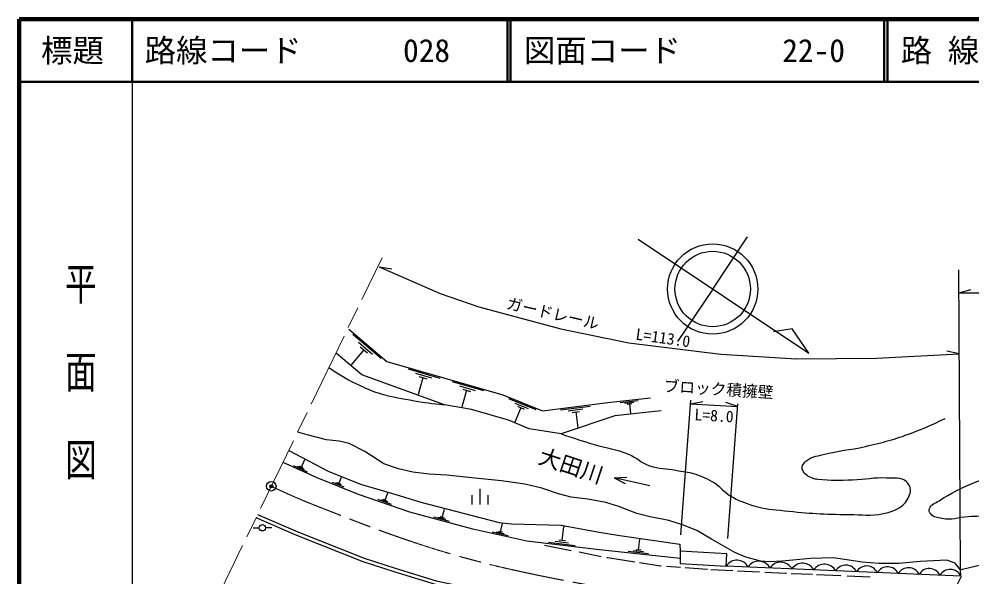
# Model space of a CAD drawing. Units: millimetres, scale not verified. Extents: x 40000 to 680000, y 20000 to 380000.
# Drawn here: x 40000 to 191716, y 291244 to 380000 of the extents above; entities that cross this region are included whole.
import ezdxf
from ezdxf.enums import TextEntityAlignment as Align

# ---------------------------------------------------------------- set-up
doc = ezdxf.new("R2010")
doc.units = ezdxf.units.MM
doc.header["$LTSCALE"] = 1000
doc.header["$PDMODE"] = 32
doc.header["$PDSIZE"] = 500
doc.linetypes.add('CHAIN', pattern=[18.5, 12, -1.5, 3.5, -1.5])
for name, color, linetype, lineweight in [('M-BGD', 7, 'Continuous', 25), ('M-BMK', 2, 'CHAIN', 13), ('M-BMK-SRVR', 3, 'Continuous', 25), ('M-TTL', 2, 'Continuous', 140), ('M-TTL-BAND', 7, 'Continuous', 25), ('M-TTL-LINE', 7, 'Continuous', 50)]:
    doc.layers.add(name, color=color, linetype=linetype, lineweight=lineweight)
doc.layers.add('M-OTRS', color=6, linetype='Continuous')
doc.layers.add('M-TTL-TXT', color=7, linetype='Continuous')
doc.styles.add('@ＭＳ ゴシック', font='')
doc.styles.add('ＭＳ ゴシック', font='')
doc.styles.get('@ＭＳ ゴシック').set_extended_font_data('@MS Gothic')
doc.styles.get('ＭＳ ゴシック').set_extended_font_data('MS Gothic')

msp = doc.modelspace()

# ---------------------------------------------------------------- linework, layer by layer
at = {"layer": 'M-BGD'}
for p, q in [((150437, 337053), (156005, 345378)), ((97357, 340566), (99334, 340264)), ((189903, 292372), (189612, 340085)), ((150437, 337053), (144849, 328700)), ((189634, 336465), (191568, 336975)), ((189634, 336465), (235369, 336280)), ((93164, 329849), (97640, 326049)), ((94030, 328600), (96267, 326701)), ((94336, 327827), (95455, 326877)), ((94895, 327352), (92869, 324965)), ((189693, 326756), (187736, 327169)), ((101963, 324338), (107009, 322890)), ((103128, 323639), (105651, 322915)), ((104293, 322941), (103521, 320250)), ((103662, 323122), (104923, 322760)), ((108938, 322336), (113970, 320892)), ((110100, 321640), (112616, 320918)), ((111262, 320943), (110492, 318260)), ((110633, 321124), (111891, 320763)), ((117949, 319633), (122277, 317864)), ((118913, 318902), (121077, 318017)), ((135708, 319013), (138592, 319326)), ((136450, 318899), (137892, 319055)), ((136831, 318745), (137552, 318824)), ((137192, 318784), (137359, 317246)), ((145341, 297919), (146940, 319345)), ((146896, 318759), (148853, 319175)), ((146896, 318759), (154432, 318366)), ((154432, 318366), (152529, 318983)), ((152863, 297358), (154463, 318784)), ((119877, 318171), (118933, 315863)), ((119336, 318392), (120418, 317950)), ((126199, 317821), (130913, 318432)), ((127418, 317659), (129775, 317965)), ((128048, 317421), (129227, 317574)), ((128638, 317498), (128964, 314984)), ((84972, 308721), (85506, 309905)), ((85948, 307924), (83728, 308927)), ((85460, 308322), (84350, 308824)), ((85249, 308596), (84694, 308846)), ((90932, 306131), (91330, 307123)), ((134758, 307032), (136755, 307108)), ((140419, 305742), (134758, 307032)), ((134758, 307032), (136525, 306099)), ((91763, 305509), (89902, 306256)), ((91348, 305820), (90417, 306193)), ((91165, 306037), (90700, 306224)), ((113417, 302757), (113417, 305257)), ((99282, 302790), (97111, 303537)), ((98789, 303122), (97703, 303495)), ((98568, 303360), (98025, 303546)), ((98296, 303453), (98694, 304611)), ((112167, 302757), (112167, 304257)), ((114667, 302757), (114667, 304257)), ((107384, 300719), (107749, 302051)), ((108541, 300044), (106044, 300729)), ((107962, 300382), (106714, 300724)), ((107696, 300634), (107071, 300805)), ((77248, 299062), (78248, 299062)), ((80248, 299062), (79248, 299062)), ((116658, 298412), (116956, 299769)), ((126468, 297028), (126742, 299289)), ((117856, 297794), (115312, 298352)), ((117257, 298103), (115985, 298382)), ((116976, 298343), (116340, 298482)), ((123669, 296297), (127887, 295466)), ((128519, 296206), (124280, 296720)), ((127493, 296617), (125374, 296874)), ((126998, 296964), (125938, 297093)), ((138650, 295529), (138833, 297273)), ((145223, 296441), (145273, 295325)), ((129153, 295216), (132686, 294520)), ((140240, 294921), (136969, 295264)), ((139445, 295225), (137810, 295396)), ((139059, 295486), (138241, 295571)), ((143067, 292961), (145303, 292787)), ((150159, 292425), (153671, 292253)), ((154385, 292219), (157882, 292048)), ((162945, 291806), (166338, 291659)), ((166993, 291631), (170848, 291464)), ((171830, 291422), (175525, 291262)), ((185181, 281717), (190039, 291341))]:
    msp.add_line(p, q, dxfattribs=at)
for points in [[(138572, 344990), (165720, 326830), (163073, 330707), (160097, 330248)], [(97357, 340566), (107047, 336315), (113208, 334221), (126281, 330706), (137063, 328495), (151755, 326678), (163761, 325967), (176518, 326046), (189693, 326756)], [(92489, 330685), (98574, 325518), (117049, 320217), (123328, 317650), (133732, 318999), (140525, 319736)], [(142217, 317694), (134871, 316865), (126327, 313995), (121232, 314824), (117914, 316167), (112030, 317905), (107725, 318616), (94573, 323395), (90565, 326780)], [(189946, 291372), (189903, 292372), (189063, 293434), (187693, 293925), (183495, 293686), (180097, 293376), (176867, 293376), (174245, 293595), (169671, 294280), (166003, 294151), (161507, 293776), (159556, 293647), (158109, 293776), (155693, 294409), (153988, 295133), (150268, 297264), (147890, 298621), (145636, 299538), (143464, 300221), (140480, 300783), (138387, 301326), (135519, 302430), (133446, 303070), (130578, 303632), (127923, 303961), (125869, 304484), (123233, 305376), (120540, 305996), (116819, 306538), (113118, 306926), (108099, 307410), (105289, 307585), (102693, 307895), (100406, 308418), (98081, 309251), (95077, 311208), (92558, 312449), (90969, 312856), (88953, 313049), (85872, 313863), (84405, 314278)], [(82960, 311343), (89194, 308097), (94355, 306005), (99442, 304493), (103947, 303127), (116446, 299930), (118423, 299697), (126329, 299464), (132346, 298389), (135660, 297837), (145223, 296441)], [(145240, 294196), (131927, 295591), (120823, 296938), (112258, 298818), (102220, 301569), (94043, 304379), (87474, 307015), (82037, 309471)], [(77705, 300677), (84172, 297896), (91411, 295014), (94756, 293682), (99693, 292095), (106245, 290086), (114600, 288327), (125600, 285736)], [(77953, 301180), (84386, 298413), (91618, 295535), (94946, 294209), (99861, 292630), (106385, 290629), (114723, 288873), (122867, 286942), (130164, 285389), (134002, 284839), (138235, 284344), (142167, 284028), (145970, 283806), (150768, 283596), (156362, 283244), (164027, 282928), (171458, 282531), (177882, 282285), (184400, 282004), (189081, 281793), (191047, 279266), (186466, 257266)], [(133603, 294339), (133733, 294313), (138060, 293654)], [(189903, 292372), (190200, 292505), (194903, 293603), (196517, 294379)], [(138771, 293546), (142133, 293034), (142258, 293025)], [(189946, 291372), (170021, 292193), (152598, 292980)], [(146061, 292727), (149574, 292453), (149599, 292452)], [(158752, 292006), (162102, 291843), (162170, 291840)]]:
    msp.add_lwpolyline(points, dxfattribs=at)
msp.add_lwpolyline([(145273, 295325), (145234, 293368), (152598, 292980), (152694, 294918)], close=True, dxfattribs=at)
for centre, radius in [((150437, 337053), 7182), ((150437, 337053), 6002), ((78748, 299062), 500)]:
    msp.add_circle(centre, radius, dxfattribs=at)
for centre, radius, start, end in [((154294, 291881), 2021, 27.75677, 147.06918), ((157778, 291724), 2021, 27.75677, 147.06918), ((161263, 291567), 2021, 27.75677, 147.06918), ((164748, 291409), 2021, 27.75677, 147.06918), ((168232, 291252), 2021, 27.75677, 147.06918), ((171645, 291244), 1881, 25.56692, 149.71335), ((174966, 291107), 1881, 25.56692, 149.71335), ((178287, 290971), 1881, 25.56692, 149.71335), ((181608, 290834), 1881, 25.56692, 149.71335), ((184929, 290697), 1881, 25.56692, 149.71335), ((188250, 290560), 1881, 25.56692, 149.71335)]:
    msp.add_arc(centre, radius, start, end, dxfattribs=at)
for points, knots in [([(89438, 324492), (91638, 323077), (92306, 322583), (94310, 321683), (95593, 321107), (96313, 320761), (97667, 320380), (99699, 319807), (100877, 319628), (102959, 319274), (104812, 318959), (105444, 318880), (107725, 318616)], [0, 0, 0, 0, 1, 1, 1, 2, 2, 2, 3, 3, 3, 4, 4, 4, 4]), ([(126327, 313995), (128837, 313160), (129501, 312940), (131553, 312323), (133686, 311681), (134978, 311617), (137043, 310783), (138432, 310221), (138969, 309370), (140400, 308926), (141984, 308435), (142955, 308513), (144587, 308215), (145762, 308001), (146446, 307974), (147588, 307623), (148869, 307230), (149560, 306891), (150708, 306201), (151799, 305546), (152149, 304809), (153236, 304148), (154595, 303321), (155474, 303053), (156988, 302568), (158819, 301982), (159934, 301978), (161846, 301778), (165842, 301360), (168097, 301217), (172115, 301185), (174275, 301168), (175533, 300881), (177644, 301343), (179588, 301770), (181192, 302407), (181791, 304305), (182038, 305091), (181933, 305813), (181317, 306359), (180366, 307203), (179385, 306852), (178118, 306952), (176007, 307117), (174823, 306688), (172707, 306636), (170547, 306583), (169327, 306534), (167178, 306754), (166831, 306790), (166634, 306827), (166309, 306952), (165583, 307231), (165136, 307529), (164769, 308215), (164490, 308736), (164849, 309235), (165282, 309637), (166119, 310416), (166903, 310406), (168007, 310704), (170601, 311403), (172146, 311392), (174761, 312007), (177669, 312691), (179310, 313089), (182107, 314140), (184248, 314944), (185006, 315276), (187478, 316470)], [0, 0, 0, 0, 1, 1, 1, 2, 2, 2, 3, 3, 3, 4, 4, 4, 5, 5, 5, 6, 6, 6, 7, 7, 7, 8, 8, 8, 9, 9, 9, 10, 10, 10, 11, 11, 11, 12, 12, 12, 13, 13, 13, 14, 14, 14, 15, 15, 15, 16, 16, 16, 17, 17, 17, 18, 18, 18, 19, 19, 19, 20, 20, 20, 21, 21, 21, 22, 22, 22, 23, 23, 23, 23]), ([(215824, 308935), (214303, 308184), (213842, 307946), (212644, 307189), (211313, 306349), (210758, 305596), (209405, 304793), (208111, 304025), (207262, 303817), (205824, 303372), (202820, 302442), (200958, 302680), (197899, 301950), (196664, 301655), (196013, 301318), (194766, 301081), (193358, 300814), (192536, 300919), (191106, 300818), (189471, 300702), (188527, 300206), (186919, 300528), (186187, 300675), (185644, 300701), (185155, 301265), (184933, 301522), (184830, 301789), (184945, 302108), (185210, 302844), (185838, 302951), (186498, 303372), (188492, 304642), (189701, 305219), (191869, 306163), (193653, 306939), (194778, 307054), (196688, 307426), (200009, 308074), (201942, 307999), (205324, 308111), (206599, 308153), (207313, 308019), (208589, 308032), (209722, 308044), (210368, 308004), (211485, 308190), (213041, 308449), (213649, 308802), (215277, 309578)], [0, 0, 0, 0, 1, 1, 1, 2, 2, 2, 3, 3, 3, 4, 4, 4, 5, 5, 5, 6, 6, 6, 7, 7, 7, 8, 8, 8, 9, 9, 9, 10, 10, 10, 11, 11, 11, 12, 12, 12, 13, 13, 13, 14, 14, 14, 15, 15, 15, 16, 16, 16, 16])]:
    msp.add_open_spline(points, degree=3, knots=knots, dxfattribs=at)
msp.add_point((80162, 305664), dxfattribs=at)
msp.add_point((80162, 305664), dxfattribs=at)
at = {"layer": 'M-BMK'}
msp.add_line((62290, 268822), (97789, 342003), dxfattribs=at)
msp.add_open_spline([(80162, 305664), (85044, 303379), (86576, 302859), (90748, 301209), (105715, 295287), (114573, 292908), (130405, 290003), (144682, 287384), (152912, 286783), (167427, 286800), (171199, 286804), (172531, 286742), (177082, 286980)], degree=3, knots=[0, 0, 0, 0, 1, 1, 1, 2, 2, 2, 3, 3, 3, 4, 4, 4, 4], dxfattribs=at)
at = {"layer": 'M-BMK-SRVR'}
msp.add_circle((80162, 305664), 750, dxfattribs=at)
at = {"layer": 'M-OTRS'}
msp.add_point((80162, 305664), dxfattribs=at)
at = {"layer": 'M-TTL'}
for p, q in [((40000, 380000), (40000, 20000)), ((680000, 380000), (40000, 380000))]:
    msp.add_line(p, q, dxfattribs=at)
at = {"layer": 'M-TTL-BAND'}
msp.add_line((58000, 370000), (58000, 20000), dxfattribs=at)
at = {"layer": 'M-TTL-LINE'}
for p, q in [((58000, 380000), (58000, 370000)), ((117750, 380000), (117750, 370000)), ((118250, 380000), (118250, 370000)), ((177750, 380000), (177750, 370000)), ((178250, 380000), (178250, 370000)), ((40000, 370000), (680000, 370000))]:
    msp.add_line(p, q, dxfattribs=at)

# ---------------------------------------------------------------- texts
at = {"layer": 'M-BGD', "style": 'ＭＳ ゴシック'}
for s, height, rotation, p in [('ガードレール', 1833, 347.068, (124998, 333164)), ('L=113.0', 1833, 351.837, (142534, 329293)), ('ブロック積擁壁', 1833, 356.47, (151370, 321125)), ('L=8.0', 1833, 356.714, (150659, 316918)), ('大田川', 2566, 341.565, (127881, 308936))]:
    msp.add_text(s, height=height, rotation=rotation, dxfattribs=at).set_placement(p, align=Align.MIDDLE_CENTER)
at = {"layer": 'M-TTL-BAND', "style": '@ＭＳ ゴシック', "width": 1.4}
msp.add_text('平  面  図', height=3666, rotation=270, dxfattribs=at).set_placement((49777, 306475), align=Align.MIDDLE_RIGHT)
at = {"layer": 'M-TTL-TXT', "style": 'ＭＳ ゴシック'}
msp.add_text('標題', height=3666, dxfattribs=at).set_placement((48500, 375000), align=Align.MIDDLE_CENTER)
for s, p in [('路線コード', (60000, 375000)), ('028', (101142, 375000)), ('図面コード', (120380, 375000)), ('22-0', (161521, 375000)), ('路 線 名', (180380, 375000))]:
    msp.add_text(s, height=3666, dxfattribs=at).set_placement(p, align=Align.MIDDLE_LEFT)

doc.saveas('drawing.dxf')
